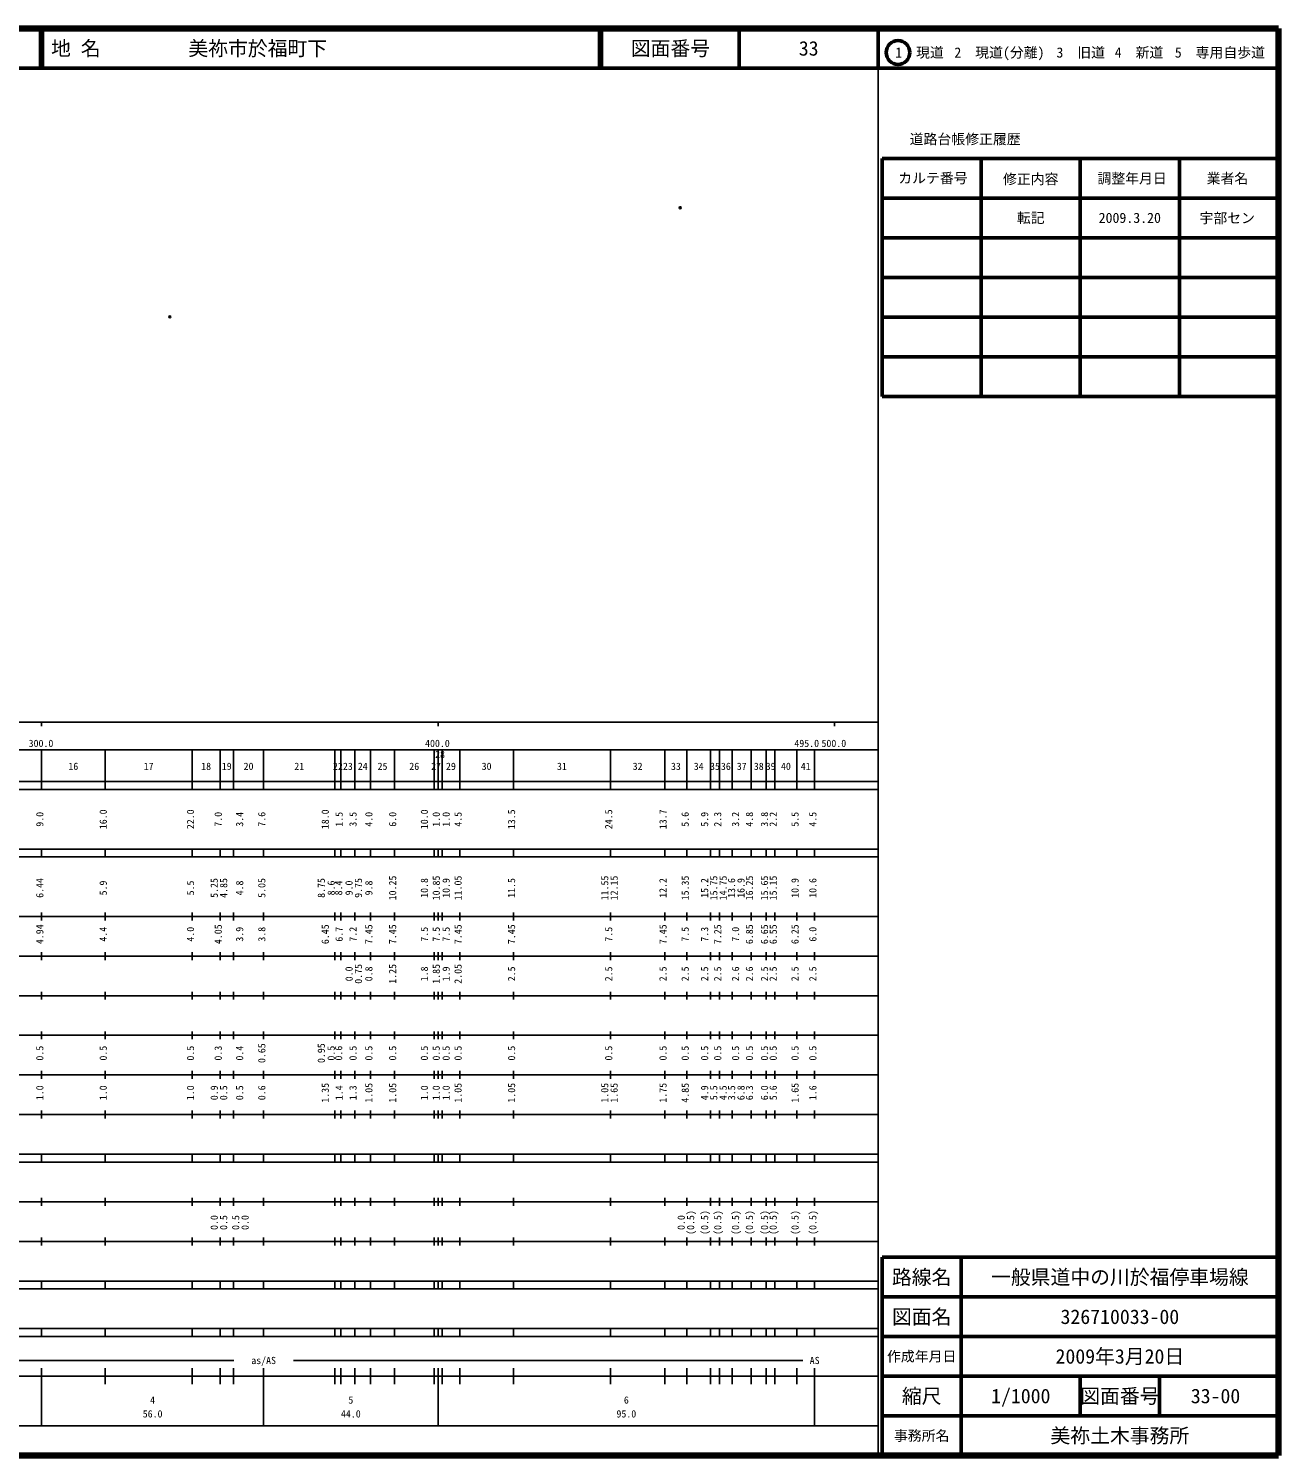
# Model space of a CAD drawing. Units: millimetres on the paper. Extents: x 40 to 680, y 20 to 380.
# Drawn here: x 364.7 to 680, y 20 to 380 of the extents above; entities that cross this region are included whole.
import ezdxf
from ezdxf.enums import TextEntityAlignment as Align

# ---------------------------------------------------------------- set-up
doc = ezdxf.new("R2010")
doc.units = ezdxf.units.MM
doc.header["$PDMODE"] = 32
doc.header["$PDSIZE"] = 0.5
doc.layers.add('M-OTRS', color=6, linetype='Continuous')
doc.layers.add('M-TTL-TXT', color=7, linetype='Continuous')
for name, color, linetype, lineweight in [('M-TTL', 2, 'Continuous', 140), ('M-TTL-BAND', 7, 'Continuous', 25), ('M-TTL-FRAM', 2, 'Continuous', 50), ('M-TTL-LINE', 7, 'Continuous', 50)]:
    doc.layers.add(name, color=color, linetype=linetype, lineweight=lineweight)
doc.styles.add('ＭＳ ゴシック', font='')
doc.styles.get('ＭＳ ゴシック').set_extended_font_data('MS Gothic')

msp = doc.modelspace()

# ---------------------------------------------------------------- linework, layer by layer
at = {"layer": 'M-OTRS'}
for p in [(529.101, 334.801), (400.317, 307.277)]:
    msp.add_point(p, dxfattribs=at)
at = {"layer": 'M-TTL'}
for p, q in [((680, 380), (40, 380)), ((680, 20), (680, 380)), ((40, 20), (680, 20))]:
    msp.add_line(p, q, dxfattribs=at)
at = {"layer": 'M-TTL-BAND'}
for p, q in [((579, 20), (579, 370)), ((40, 205), (579, 205)), ((368, 205), (368, 204)), ((468, 205), (468, 204)), ((568, 205), (568, 204)), ((68, 198), (579, 198)), ((368, 188), (368, 198)), ((384, 188), (384, 198)), ((406, 188), (406, 198)), ((413, 188), (413, 198)), ((416.4, 188), (416.4, 198)), ((424, 188), (424, 198)), ((442, 188), (442, 198)), ((443.5, 188), (443.5, 198)), ((447, 188), (447, 198)), ((451, 188), (451, 198)), ((457, 188), (457, 198)), ((467, 188), (467, 198)), ((468, 188), (468, 198)), ((469, 188), (469, 198)), ((473.5, 188), (473.5, 198)), ((487, 188), (487, 198)), ((511.5, 188), (511.5, 198)), ((525.2, 188), (525.2, 198)), ((530.8, 188), (530.8, 198)), ((536.7, 188), (536.7, 198)), ((539, 188), (539, 198)), ((542.2, 188), (542.2, 198)), ((547, 188), (547, 198)), ((550.8, 188), (550.8, 198)), ((553, 188), (553, 198)), ((558.5, 188), (558.5, 198)), ((563, 188), (563, 198)), ((40, 190), (579, 190)), ((40, 188), (579, 188)), ((40, 173), (579, 173)), ((368, 171), (368, 173)), ((384, 171), (384, 173)), ((406, 171), (406, 173)), ((413, 171), (413, 173)), ((416.4, 171), (416.4, 173)), ((424, 171), (424, 173)), ((442, 171), (442, 173)), ((443.5, 171), (443.5, 173)), ((447, 171), (447, 173)), ((451, 171), (451, 173)), ((457, 171), (457, 173)), ((467, 171), (467, 173)), ((468, 171), (468, 173)), ((469, 171), (469, 173)), ((473.5, 171), (473.5, 173)), ((487, 171), (487, 173)), ((511.5, 171), (511.5, 173)), ((525.2, 171), (525.2, 173)), ((530.8, 171), (530.8, 173)), ((536.7, 171), (536.7, 173)), ((539, 171), (539, 173)), ((542.2, 171), (542.2, 173)), ((547, 171), (547, 173)), ((550.8, 171), (550.8, 173)), ((553, 171), (553, 173)), ((558.5, 171), (558.5, 173)), ((563, 171), (563, 173)), ((40, 171), (579, 171)), ((40, 156), (579, 156)), ((368, 155), (368, 157)), ((384, 155), (384, 157)), ((406, 155), (406, 157)), ((413, 155), (413, 157)), ((416.4, 155), (416.4, 157)), ((424, 155), (424, 157)), ((442, 155), (442, 157)), ((443.5, 155), (443.5, 157)), ((447, 155), (447, 157)), ((451, 155), (451, 157)), ((457, 155), (457, 157)), ((467, 155), (467, 157)), ((468, 155), (468, 157)), ((469, 155), (469, 157)), ((473.5, 155), (473.5, 157)), ((487, 155), (487, 157)), ((511.5, 155), (511.5, 157)), ((525.2, 155), (525.2, 157)), ((530.8, 155), (530.8, 157)), ((536.7, 155), (536.7, 157)), ((539, 155), (539, 157)), ((542.2, 155), (542.2, 157)), ((547, 155), (547, 157)), ((550.8, 155), (550.8, 157)), ((553, 155), (553, 157)), ((558.5, 155), (558.5, 157)), ((563, 155), (563, 157)), ((46, 146), (579, 146)), ((368, 145), (368, 147)), ((384, 145), (384, 147)), ((406, 145), (406, 147)), ((413, 145), (413, 147)), ((416.4, 145), (416.4, 147)), ((424, 145), (424, 147)), ((442, 145), (442, 147)), ((443.5, 145), (443.5, 147)), ((447, 145), (447, 147)), ((451, 145), (451, 147)), ((457, 145), (457, 147)), ((467, 145), (467, 147)), ((468, 145), (468, 147)), ((469, 145), (469, 147)), ((473.5, 145), (473.5, 147)), ((487, 145), (487, 147)), ((511.5, 145), (511.5, 147)), ((525.2, 145), (525.2, 147)), ((530.8, 145), (530.8, 147)), ((536.7, 145), (536.7, 147)), ((539, 145), (539, 147)), ((542.2, 145), (542.2, 147)), ((547, 145), (547, 147)), ((550.8, 145), (550.8, 147)), ((553, 145), (553, 147)), ((558.5, 145), (558.5, 147)), ((563, 145), (563, 147)), ((368, 135), (368, 137)), ((384, 135), (384, 137)), ((406, 135), (406, 137)), ((413, 135), (413, 137)), ((416.4, 135), (416.4, 137)), ((424, 135), (424, 137)), ((442, 135), (442, 137)), ((443.5, 135), (443.5, 137)), ((447, 135), (447, 137)), ((451, 135), (451, 137)), ((457, 135), (457, 137)), ((467, 135), (467, 137)), ((468, 135), (468, 137)), ((469, 135), (469, 137)), ((473.5, 135), (473.5, 137)), ((487, 135), (487, 137)), ((511.5, 135), (511.5, 137)), ((525.2, 135), (525.2, 137)), ((530.8, 135), (530.8, 137)), ((536.7, 135), (536.7, 137)), ((539, 135), (539, 137)), ((542.2, 135), (542.2, 137)), ((547, 135), (547, 137)), ((550.8, 135), (550.8, 137)), ((553, 135), (553, 137)), ((558.5, 135), (558.5, 137)), ((563, 135), (563, 137)), ((52, 136), (579, 136)), ((46, 126), (579, 126)), ((368, 125), (368, 127)), ((384, 125), (384, 127)), ((406, 125), (406, 127)), ((413, 125), (413, 127)), ((416.4, 125), (416.4, 127)), ((424, 125), (424, 127)), ((442, 125), (442, 127)), ((443.5, 125), (443.5, 127)), ((447, 125), (447, 127)), ((451, 125), (451, 127)), ((457, 125), (457, 127)), ((467, 125), (467, 127)), ((468, 125), (468, 127)), ((469, 125), (469, 127)), ((473.5, 125), (473.5, 127)), ((487, 125), (487, 127)), ((511.5, 125), (511.5, 127)), ((525.2, 125), (525.2, 127)), ((530.8, 125), (530.8, 127)), ((536.7, 125), (536.7, 127)), ((539, 125), (539, 127)), ((542.2, 125), (542.2, 127)), ((547, 125), (547, 127)), ((550.8, 125), (550.8, 127)), ((553, 125), (553, 127)), ((558.5, 125), (558.5, 127)), ((563, 125), (563, 127)), ((52, 116), (579, 116)), ((368, 115), (368, 117)), ((384, 115), (384, 117)), ((406, 115), (406, 117)), ((413, 115), (413, 117)), ((416.4, 115), (416.4, 117)), ((424, 115), (424, 117)), ((442, 115), (442, 117)), ((443.5, 115), (443.5, 117)), ((447, 115), (447, 117)), ((451, 115), (451, 117)), ((457, 115), (457, 117)), ((467, 115), (467, 117)), ((468, 115), (468, 117)), ((469, 115), (469, 117)), ((473.5, 115), (473.5, 117)), ((487, 115), (487, 117)), ((511.5, 115), (511.5, 117)), ((525.2, 115), (525.2, 117)), ((530.8, 115), (530.8, 117)), ((536.7, 115), (536.7, 117)), ((539, 115), (539, 117)), ((542.2, 115), (542.2, 117)), ((547, 115), (547, 117)), ((550.8, 115), (550.8, 117)), ((553, 115), (553, 117)), ((558.5, 115), (558.5, 117)), ((563, 115), (563, 117)), ((46, 106), (579, 106)), ((368, 105), (368, 107)), ((384, 105), (384, 107)), ((406, 105), (406, 107)), ((413, 105), (413, 107)), ((416.4, 105), (416.4, 107)), ((424, 105), (424, 107)), ((442, 105), (442, 107)), ((443.5, 105), (443.5, 107)), ((447, 105), (447, 107)), ((451, 105), (451, 107)), ((457, 105), (457, 107)), ((467, 105), (467, 107)), ((468, 105), (468, 107)), ((469, 105), (469, 107)), ((473.5, 105), (473.5, 107)), ((487, 105), (487, 107)), ((511.5, 105), (511.5, 107)), ((525.2, 105), (525.2, 107)), ((530.8, 105), (530.8, 107)), ((536.7, 105), (536.7, 107)), ((539, 105), (539, 107)), ((542.2, 105), (542.2, 107)), ((547, 105), (547, 107)), ((550.8, 105), (550.8, 107)), ((553, 105), (553, 107)), ((558.5, 105), (558.5, 107)), ((563, 105), (563, 107)), ((40, 96), (579, 96)), ((40, 94), (579, 94)), ((368, 94), (368, 96)), ((384, 94), (384, 96)), ((406, 94), (406, 96)), ((413, 94), (413, 96)), ((416.4, 94), (416.4, 96)), ((424, 94), (424, 96)), ((442, 94), (442, 96)), ((443.5, 94), (443.5, 96)), ((447, 94), (447, 96)), ((451, 94), (451, 96)), ((457, 94), (457, 96)), ((467, 94), (467, 96)), ((468, 94), (468, 96)), ((469, 94), (469, 96)), ((473.5, 94), (473.5, 96)), ((487, 94), (487, 96)), ((511.5, 94), (511.5, 96)), ((525.2, 94), (525.2, 96)), ((530.8, 94), (530.8, 96)), ((536.7, 94), (536.7, 96)), ((539, 94), (539, 96)), ((542.2, 94), (542.2, 96)), ((547, 94), (547, 96)), ((550.8, 94), (550.8, 96)), ((553, 94), (553, 96)), ((558.5, 94), (558.5, 96)), ((563, 94), (563, 96)), ((49, 84), (579, 84)), ((368, 83), (368, 85)), ((384, 83), (384, 85)), ((406, 83), (406, 85)), ((413, 83), (413, 85)), ((416.4, 83), (416.4, 85)), ((424, 83), (424, 85)), ((442, 83), (442, 85)), ((443.5, 83), (443.5, 85)), ((447, 83), (447, 85)), ((451, 83), (451, 85)), ((457, 83), (457, 85)), ((467, 83), (467, 85)), ((468, 83), (468, 85)), ((469, 83), (469, 85)), ((473.5, 83), (473.5, 85)), ((487, 83), (487, 85)), ((511.5, 83), (511.5, 85)), ((525.2, 83), (525.2, 85)), ((530.8, 83), (530.8, 85)), ((536.7, 83), (536.7, 85)), ((539, 83), (539, 85)), ((542.2, 83), (542.2, 85)), ((547, 83), (547, 85)), ((550.8, 83), (550.8, 85)), ((553, 83), (553, 85)), ((558.5, 83), (558.5, 85)), ((563, 83), (563, 85)), ((40, 74), (579, 74)), ((368, 73), (368, 75)), ((384, 73), (384, 75)), ((406, 73), (406, 75)), ((413, 73), (413, 75)), ((416.4, 73), (416.4, 75)), ((424, 73), (424, 75)), ((442, 73), (442, 75)), ((443.5, 73), (443.5, 75)), ((447, 73), (447, 75)), ((451, 73), (451, 75)), ((457, 73), (457, 75)), ((467, 73), (467, 75)), ((468, 73), (468, 75)), ((469, 73), (469, 75)), ((473.5, 73), (473.5, 75)), ((487, 73), (487, 75)), ((511.5, 73), (511.5, 75)), ((525.2, 73), (525.2, 75)), ((530.8, 73), (530.8, 75)), ((536.7, 73), (536.7, 75)), ((539, 73), (539, 75)), ((542.2, 73), (542.2, 75)), ((547, 73), (547, 75)), ((550.8, 73), (550.8, 75)), ((553, 73), (553, 75)), ((558.5, 73), (558.5, 75)), ((563, 73), (563, 75)), ((40, 64), (579, 64)), ((40, 62), (579, 62)), ((368, 62), (368, 64)), ((384, 62), (384, 64)), ((406, 62), (406, 64)), ((413, 62), (413, 64)), ((416.4, 62), (416.4, 64)), ((424, 62), (424, 64)), ((442, 62), (442, 64)), ((443.5, 62), (443.5, 64)), ((447, 62), (447, 64)), ((451, 62), (451, 64)), ((457, 62), (457, 64)), ((467, 62), (467, 64)), ((468, 62), (468, 64)), ((469, 62), (469, 64)), ((473.5, 62), (473.5, 64)), ((487, 62), (487, 64)), ((511.5, 62), (511.5, 64)), ((525.2, 62), (525.2, 64)), ((530.8, 62), (530.8, 64)), ((536.7, 62), (536.7, 64)), ((539, 62), (539, 64)), ((542.2, 62), (542.2, 64)), ((547, 62), (547, 64)), ((550.8, 62), (550.8, 64)), ((553, 62), (553, 64)), ((558.5, 62), (558.5, 64)), ((563, 62), (563, 64)), ((40, 52), (579, 52)), ((368, 50), (368, 52)), ((384, 50), (384, 52)), ((406, 50), (406, 52)), ((413, 50), (413, 52)), ((416.4, 50), (416.4, 52)), ((424, 50), (424, 52)), ((442, 50), (442, 52)), ((443.5, 50), (443.5, 52)), ((447, 50), (447, 52)), ((451, 50), (451, 52)), ((457, 50), (457, 52)), ((467, 50), (467, 52)), ((468, 50), (468, 52)), ((469, 50), (469, 52)), ((473.5, 50), (473.5, 52)), ((487, 50), (487, 52)), ((511.5, 50), (511.5, 52)), ((525.2, 50), (525.2, 52)), ((530.8, 50), (530.8, 52)), ((536.7, 50), (536.7, 52)), ((539, 50), (539, 52)), ((542.2, 50), (542.2, 52)), ((547, 50), (547, 52)), ((550.8, 50), (550.8, 52)), ((553, 50), (553, 52)), ((558.5, 50), (558.5, 52)), ((563, 50), (563, 52)), ((40, 50), (579, 50)), ((71, 44), (416.5, 44)), ((431.5, 44), (560, 44)), ((40, 40), (579, 40)), ((368, 27.5), (368, 42)), ((384, 38), (384, 42)), ((406, 38), (406, 42)), ((413, 38), (413, 42)), ((416.4, 38), (416.4, 42)), ((424, 27.5), (424, 42)), ((442, 38), (442, 42)), ((443.5, 38), (443.5, 42)), ((447, 38), (447, 42)), ((451, 38), (451, 42)), ((457, 38), (457, 42)), ((467, 38), (467, 42)), ((468, 27.5), (468, 42)), ((469, 38), (469, 42)), ((473.5, 38), (473.5, 42)), ((487, 38), (487, 42)), ((511.5, 38), (511.5, 42)), ((525.2, 38), (525.2, 42)), ((530.8, 38), (530.8, 42)), ((536.7, 38), (536.7, 42)), ((539, 38), (539, 42)), ((542.2, 38), (542.2, 42)), ((547, 38), (547, 42)), ((550.8, 38), (550.8, 42)), ((553, 38), (553, 42)), ((558.5, 38), (558.5, 42)), ((563, 27.5), (563, 42)), ((68, 27.5), (579, 27.5))]:
    msp.add_line(p, q, dxfattribs=at)
at = {"layer": 'M-TTL-FRAM'}
for p, q in [((580, 347.197), (580, 287.197)), ((580, 347.197), (680, 347.197)), ((580, 287.197), (680, 287.197)), ((680, 70), (580, 70)), ((580, 70), (580, 20))]:
    msp.add_line(p, q, dxfattribs=at)
at = {"layer": 'M-TTL-LINE'}
for p, q in [((367.75, 380), (367.75, 370)), ((368.25, 380), (368.25, 370)), ((508.747, 380), (508.747, 370)), ((509.247, 380), (509.247, 370)), ((543.997, 380), (543.997, 370)), ((579, 380), (579, 370)), ((40, 370), (680, 370)), ((605, 347.197), (605, 287.197)), ((630, 347.197), (630, 287.197)), ((655, 347.197), (655, 287.197)), ((580, 337.197), (680, 337.197)), ((580, 327.197), (680, 327.197)), ((580, 317.197), (680, 317.197)), ((580, 307.197), (680, 307.197)), ((580, 297.197), (680, 297.197)), ((600, 70), (600, 20)), ((680, 60), (580, 60)), ((680, 50), (580, 50)), ((680, 40), (580, 40)), ((630, 40), (630, 30)), ((650, 40), (650, 30)), ((680, 30), (580, 30))]:
    msp.add_line(p, q, dxfattribs=at)
msp.add_circle((584.031, 373.958), 3, dxfattribs=at)

# ---------------------------------------------------------------- texts
at = {"layer": 'M-TTL-BAND', "style": 'ＭＳ ゴシック'}
for s, p in [('300.0', (367.844, 198.195)), ('400.0', (467.844, 198.195)), ('495.0', (561, 198.195)), ('500.0', (567.844, 198.195)), ('16', (376, 192.405)), ('17', (395, 192.405)), ('18', (409.5, 192.405)), ('19', (414.7, 192.405)), ('20', (420.2, 192.405)), ('21', (433, 192.405)), ('22', (442.75, 192.405)), ('23', (445.25, 192.405)), ('24', (449, 192.405)), ('25', (454, 192.405)), ('26', (462, 192.405)), ('27', (467.5, 192.405)), ('28', (468.5, 195.405)), ('29', (471.25, 192.405)), ('30', (480.25, 192.405)), ('31', (499.25, 192.405)), ('32', (518.35, 192.405)), ('33', (528, 192.405)), ('34', (533.75, 192.405)), ('35', (537.85, 192.405)), ('36', (540.6, 192.405)), ('37', (544.6, 192.405)), ('38', (548.9, 192.405)), ('39', (551.9, 192.405)), ('40', (555.75, 192.405)), ('41', (560.75, 192.405)), ('as/AS', (424, 42.5)), ('AS', (563, 42.5)), ('4', (396, 32.523)), ('5', (446, 32.523)), ('6', (515.5, 32.523)), ('56.0', (396, 29.033)), ('44.0', (446, 29.033)), ('95.0', (515.5, 29.033))]:
    msp.add_text(s, height=1.833, dxfattribs=at).set_placement(p, align=Align.BOTTOM_CENTER)
for s, p in [('9.0', (369, 180.5)), ('16.0', (385, 180.5)), ('22.0', (407, 180.5)), ('7.0', (414, 180.5)), ('3.4', (419.4, 180.5)), ('7.6', (425, 180.5)), ('18.0', (441, 180.5)), ('1.5', (444.5, 180.5)), ('3.5', (448, 180.5)), ('4.0', (452, 180.5)), ('6.0', (458, 180.5)), ('10.0', (466, 180.5)), ('1.0', (469, 180.5)), ('1.0', (471.5, 180.5)), ('4.5', (474.5, 180.5)), ('13.5', (488, 180.5)), ('24.5', (512.5, 180.5)), ('13.7', (526.2, 180.5)), ('5.6', (531.8, 180.5)), ('5.9', (536.7, 180.5)), ('2.3', (540, 180.5)), ('3.2', (544.5, 180.5)), ('4.8', (548, 180.5)), ('3.8', (551.8, 180.5)), ('2.2', (554, 180.5)), ('5.5', (559.5, 180.5)), ('4.5', (564, 180.5)), ('10.25', (458, 163.174)), ('10.85', (469, 163.174)), ('11.05', (474.5, 163.174)), ('11.55', (511.5, 163.174)), ('12.15', (513.87, 163.174)), ('15.35', (531.8, 163.174)), ('15.75', (539, 163.174)), ('14.75', (541.37, 163.174)), ('16.25', (548, 163.174)), ('15.65', (551.8, 163.174)), ('15.15', (554, 163.174)), ('6.44', (369, 163.174)), ('5.9', (385, 163.174)), ('5.5', (407, 163.174)), ('5.25', (413, 163.174)), ('4.85', (415.37, 163.174)), ('4.8', (419.4, 163.174)), ('5.05', (425, 163.174)), ('8.75', (440, 163.174)), ('8.6', (442.5, 163.174)), ('8.4', (444.37, 163.174)), ('9.0', (447, 163.174)), ('9.75', (449.37, 163.174)), ('9.8', (452, 163.174)), ('10.8', (466, 163.174)), ('10.9', (471.5, 163.174)), ('11.5', (488, 163.174)), ('12.2', (526.2, 163.174)), ('15.2', (536.7, 163.174)), ('13.6', (543.5, 163.174)), ('16.9', (545.87, 163.174)), ('10.9', (559.5, 163.174)), ('10.6', (564, 163.174)), ('4.94', (369, 151.5)), ('4.4', (385, 151.5)), ('4.0', (407, 151.5)), ('4.05', (414, 151.5)), ('3.9', (419.4, 151.5)), ('3.8', (425, 151.5)), ('6.45', (441, 151.5)), ('6.7', (444.5, 151.5)), ('7.2', (448, 151.5)), ('7.45', (452, 151.5)), ('7.45', (458, 151.5)), ('7.5', (466, 151.5)), ('7.5', (469, 151.5)), ('7.5', (471.5, 151.5)), ('7.45', (474.5, 151.5)), ('7.45', (488, 151.5)), ('7.5', (512.5, 151.5)), ('7.45', (526.2, 151.5)), ('7.5', (531.8, 151.5)), ('7.3', (536.7, 151.5)), ('7.25', (540, 151.5)), ('7.0', (544.5, 151.5)), ('6.85', (548, 151.5)), ('6.65', (551.8, 151.5)), ('6.55', (554, 151.5)), ('6.25', (559.5, 151.5)), ('6.0', (564, 151.5)), ('0.0', (447, 141.5)), ('0.75', (449.37, 141.5)), ('0.8', (452, 141.5)), ('1.25', (458, 141.5)), ('1.8', (466, 141.5)), ('1.85', (469, 141.5)), ('1.9', (471.5, 141.5)), ('2.05', (474.5, 141.5)), ('2.5', (488, 141.5)), ('2.5', (512.5, 141.5)), ('2.5', (526.2, 141.5)), ('2.5', (531.8, 141.5)), ('2.5', (536.7, 141.5)), ('2.5', (540, 141.5)), ('2.6', (544.5, 141.5)), ('2.6', (548, 141.5)), ('2.5', (551.8, 141.5)), ('2.5', (554, 141.5)), ('2.5', (559.5, 141.5)), ('2.5', (564, 141.5)), ('0.5', (369, 121.5)), ('0.5', (385, 121.5)), ('0.5', (407, 121.5)), ('0.3', (414, 121.5)), ('0.4', (419.4, 121.5)), ('0.65', (425, 121.5)), ('0.95', (440, 121.5)), ('0.5', (442.5, 121.5)), ('0.6', (444.37, 121.5)), ('0.5', (448, 121.5)), ('0.5', (452, 121.5)), ('0.5', (458, 121.5)), ('0.5', (466, 121.5)), ('0.5', (469, 121.5)), ('0.5', (471.5, 121.5)), ('0.5', (474.5, 121.5)), ('0.5', (488, 121.5)), ('0.5', (512.5, 121.5)), ('0.5', (526.2, 121.5)), ('0.5', (531.8, 121.5)), ('0.5', (536.7, 121.5)), ('0.5', (540, 121.5)), ('0.5', (544.5, 121.5)), ('0.5', (548, 121.5)), ('0.5', (551.8, 121.5)), ('0.5', (554, 121.5)), ('0.5', (559.5, 121.5)), ('0.5', (564, 121.5)), ('1.0', (369, 111.5)), ('1.0', (385, 111.5)), ('1.0', (407, 111.5)), ('0.9', (413, 111.5)), ('0.5', (415.37, 111.5)), ('0.5', (419.4, 111.5)), ('0.6', (425, 111.5)), ('1.35', (441, 111.5)), ('1.4', (444.5, 111.5)), ('1.3', (448, 111.5)), ('1.05', (452, 111.5)), ('1.05', (458, 111.5)), ('1.0', (466, 111.5)), ('1.0', (469, 111.5)), ('1.0', (471.5, 111.5)), ('1.05', (474.5, 111.5)), ('1.05', (488, 111.5)), ('1.05', (511.5, 111.5)), ('1.65', (513.87, 111.5)), ('1.75', (526.2, 111.5)), ('4.85', (531.8, 111.5)), ('4.9', (536.7, 111.5)), ('5.5', (539, 111.5)), ('4.5', (541.37, 111.5)), ('3.5', (543.5, 111.5)), ('6.8', (545.87, 111.5)), ('6.3', (548, 111.5)), ('6.0', (551.8, 111.5)), ('5.6', (554, 111.5)), ('1.65', (559.5, 111.5)), ('1.6', (564, 111.5)), ('0.0', (413, 78.764)), ('0.5', (415.37, 78.764)), ('0.5', (418.4, 78.764)), ('0.0', (420.77, 78.764)), ('0.0', (530.8, 78.764)), ('(0.5)', (533.17, 78.764)), ('(0.5)', (536.7, 78.764)), ('(0.5)', (540, 78.764)), ('(0.5)', (544.5, 78.764)), ('(0.5)', (548, 78.764)), ('(0.5)', (551.8, 78.764)), ('(0.5)', (554, 78.764)), ('(0.5)', (559.5, 78.764)), ('(0.5)', (564, 78.764))]:
    msp.add_text(s, height=1.833, rotation=90, dxfattribs=at).set_placement(p, align=Align.BOTTOM_CENTER)
at = {"layer": 'M-TTL-TXT', "style": 'ＭＳ ゴシック'}
for s, p in [('地 名', (370.38, 375)), ('美祢市於福町下', (405.024, 375))]:
    msp.add_text(s, height=3.666, dxfattribs=at).set_placement(p, align=Align.MIDDLE_LEFT)
for s, height, p in [('図面番号', 3.666, (526.622, 375)), ('33', 3.666, (561.497, 375)), ('1\u3000現道', 2.566, (589.448, 373.958)), ('2\u3000現道(分離)', 2.566, (609.619, 373.958)), ('3\u3000旧道', 2.566, (630.121, 373.958)), ('4\u3000新道', 2.566, (644.824, 373.958)), ('5\u3000専用自歩道', 2.566, (665.228, 373.958)), ('道路台帳修正履歴', 2.566, (600.968, 352.113)), ('カルテ番号', 2.566, (592.839, 342.277)), ('修正内容', 2.566, (617.509, 342.023)), ('調整年月日', 2.566, (643.089, 342.197)), ('業者名', 2.566, (667.134, 342.197)), ('転記', 2.566, (617.5, 332.245)), ('2009.3.20', 2.566, (642.5, 332.245)), ('宇部セン', 2.566, (667.077, 332.189)), ('路線名', 3.666, (590, 65)), ('路線名', 3.666, (590, 65)), ('一般県道中の川於福停車場線', 3.666, (640, 65)), ('図面名', 3.666, (590, 55)), ('図面名', 3.666, (590, 55)), ('326710033-00', 3.666, (640, 55)), ('2009年3月20日', 3.666, (640, 45)), ('作成年月日', 2.566, (590, 45)), ('作成年月日', 2.566, (590, 45)), ('縮尺', 3.666, (590, 35)), ('縮尺', 3.666, (590, 35)), ('1/1000', 3.666, (615, 35)), ('図面番号', 3.666, (640, 35)), ('図面番号', 3.666, (640, 35)), ('33-00', 3.666, (664.125, 35)), ('事務所名', 2.566, (590, 25)), ('事務所名', 2.566, (590, 25)), ('美祢土木事務所', 3.666, (640, 25))]:
    msp.add_text(s, height=height, dxfattribs=at).set_placement(p, align=Align.MIDDLE_CENTER)

doc.saveas('drawing.dxf')
